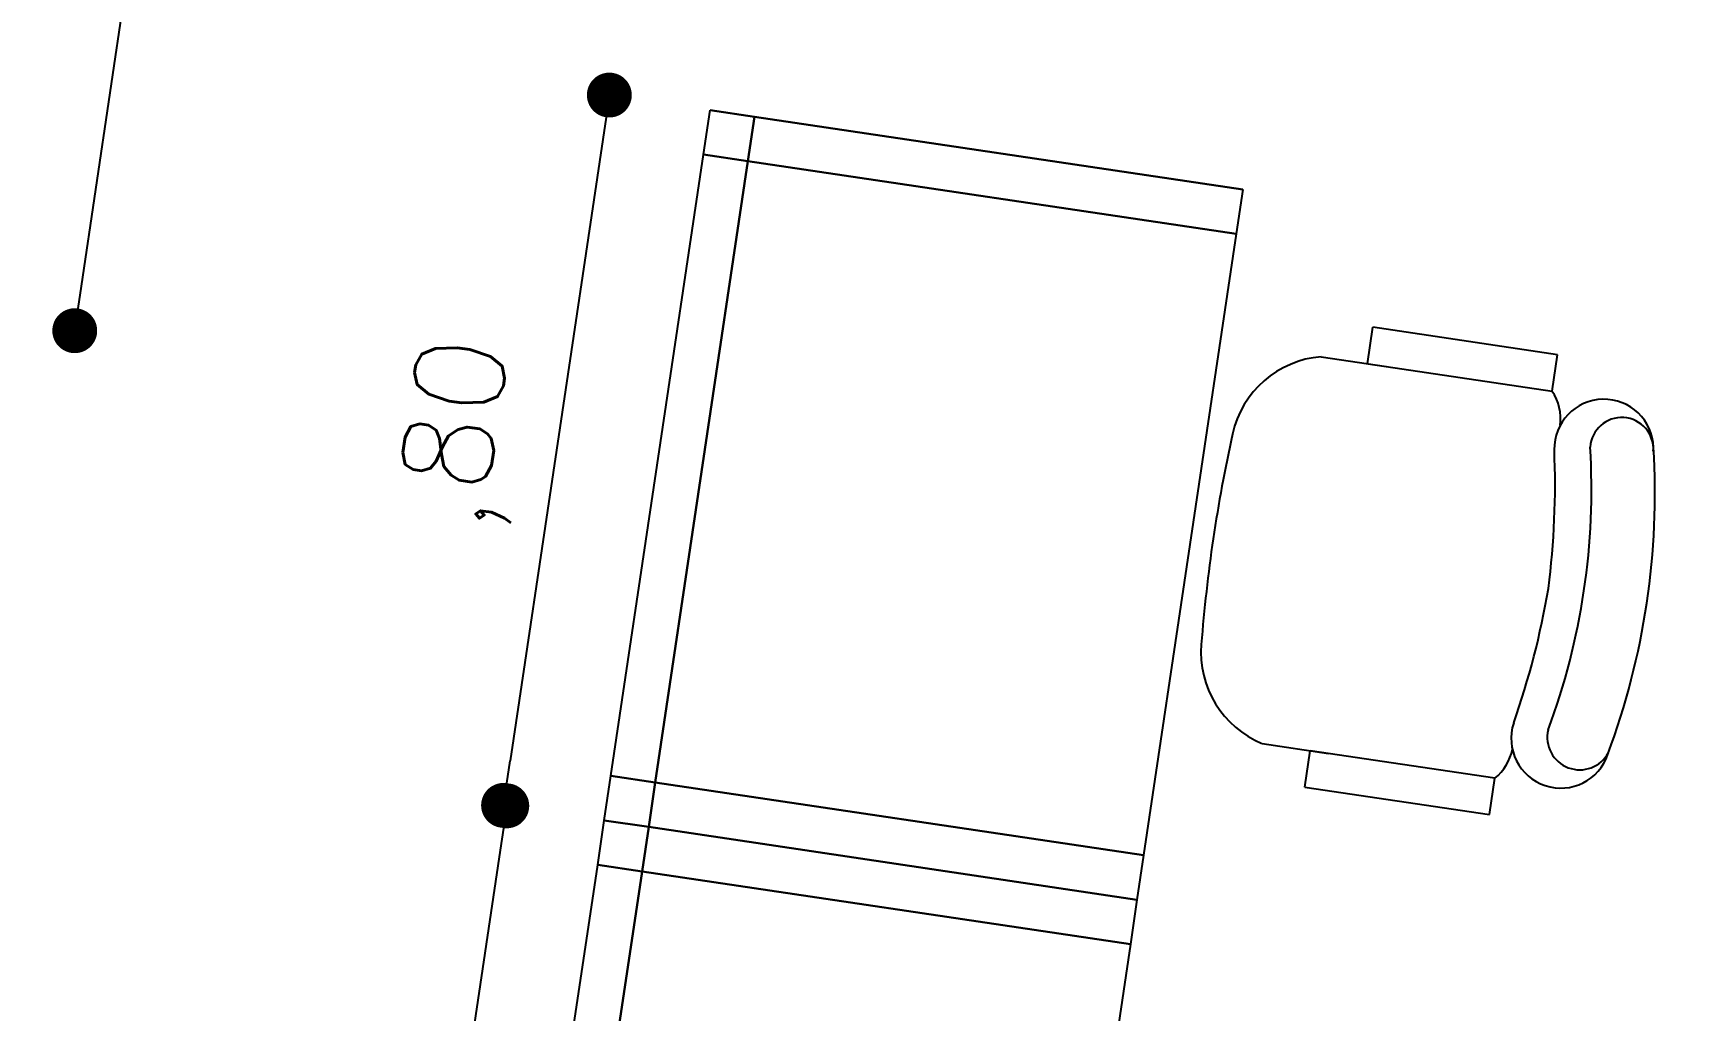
# Model space of a CAD drawing. Header units: millimetres. Extents: x 338 to 506, y 179 to 335.
# Drawn here: x 404.492 to 406.329, y 222.771 to 223.86 of the extents above; entities that cross this region are included whole.
import ezdxf

# ---------------------------------------------------------------- set-up
doc = ezdxf.new("R2010")
doc.units = ezdxf.units.MM
for name, color, linetype in [('MUROS', 32, 'Continuous'), ('PUPITRES', 8, 'Continuous'), ('REJAS', 151, 'Continuous')]:
    doc.layers.add(name, color=color, linetype=linetype)
doc.styles.add('NOTAS', font='simplex.shx')
doc.styles.get("Standard").update_dxf_attribs({"font": 'ARIALUNI.ttf'})
doc.dimstyles.new('ROMANS', dxfattribs={"dimtxt": 0.1, "dimasz": 0.05, "dimexe": 0.04, "dimexo": 0.5, "dimgap": 0.05, "dimtad": 1, "dimtih": 1, "dimtoh": 1, "dimdec": 4, "dimzin": 5, "dimdsep": 46, "dimtxsty": 'Standard', "dimsah": 1, "dimcen": 0.05, "dimse1": 1, "dimse2": 1, "dimclrd": 7, "dimclre": 7, "dimclrt": 7, "dimadec": 0, "dimazin": 0, "dimtfac": 1, "dimtdec": 4, "dimtix": 1, "dimtmove": 2, "dimatfit": 3, "dimfxl": 1, "dimtolj": 1, "dimarcsym": 0})

# ---------------------------------------------------------------- blocks, each defined once
blk = doc.blocks.new('_DOT')
at = {"color": 0, "linetype": 'ByBlock'}
blk.add_line((-0.5, 0), (-1, 0), dxfattribs=at)
at = {"color": 0, "linetype": 'ByBlock', "const_width": 0.5}
blk.add_lwpolyline([(-0.25, 0, 1), (0.25, 0, 1)], format="xyb", close=True, dxfattribs=at)
blk = doc.blocks.new('*U849')
at = {"layer": 'REJAS', "color": 7, "style": 'NOTAS'}
blk.add_text('1,00', height=0.1, dxfattribs=at).set_placement((2936.1459, 1972.5239))
blk = doc.blocks.new('*D848')
at = {"layer": 'DEFPOINTS', "color": 0, "transparency": 16777216}
for p in [(2935.7913, 1972.6725, -0.0017), (2936.7863, 1972.4549, -0.0015), (2936.7863, 1972.4549)]:
    blk.add_point(p, dxfattribs=at)
at = {"layer": 'REJAS', "color": 7, "transparency": 16777216}
blk.add_line((2935.8413, 1972.4549), (2936.7363, 1972.4549), dxfattribs=at)
at = {"transparency": 16777216}
blk.add_blockref('*U849', (0, 0), dxfattribs=at)
at = {"layer": 'REJAS', "color": 7, "transparency": 16777216, "xscale": 0.05, "yscale": 0.05, "zscale": 0.05, "rotation": 180}
blk.add_blockref('_DOT', (2935.7913, 1972.4549), dxfattribs=at)
at = {"layer": 'REJAS', "color": 7, "transparency": 16777216, "xscale": 0.05, "yscale": 0.05, "zscale": 0.05}
blk.add_blockref('_DOT', (2936.7863, 1972.4549), dxfattribs=at)
blk = doc.blocks.new('*U348')
at = {"color": 7, "style": 'NOTAS'}
blk.add_text(',80', height=0.1, dxfattribs=at).set_placement((6.1105, 7.0712))
blk = doc.blocks.new('*D161')
at = {"color": 7, "transparency": 16777216}
blk.add_line((6.5653, 7.0022), (5.8653, 7.0022), dxfattribs=at)
at = {"layer": 'DEFPOINTS', "color": 0, "transparency": 16777216}
for p in [(5.8153, 7.0022), (5.8153, 6.8887), (6.6153, 6.8887)]:
    blk.add_point(p, dxfattribs=at)
at = {"transparency": 16777216}
blk.add_blockref('*U348', (0, 0), dxfattribs=at)
at = {"color": 7, "transparency": 16777216, "xscale": 0.05, "yscale": 0.05, "zscale": 0.05, "rotation": 180}
blk.add_blockref('_DOT', (5.8153, 7.0022), dxfattribs=at)
at = {"color": 7, "transparency": 16777216, "xscale": 0.05, "yscale": 0.05, "zscale": 0.05}
blk.add_blockref('_DOT', (6.6153, 7.0022), dxfattribs=at)
blk = doc.blocks.new('*U349')
at = {"layer": 'MUROS', "color": 7, "style": 'NOTAS'}
blk.add_text(',80', height=0.1, dxfattribs=at).set_placement((5.3105, 7.0677))
blk = doc.blocks.new('*D162')
at = {"layer": 'DEFPOINTS', "color": 0, "transparency": 16777216}
for p in [(5.0153, 6.9986), (5.0153, 6.8887), (5.8153, 6.8887)]:
    blk.add_point(p, dxfattribs=at)
at = {"layer": 'MUROS', "color": 7, "transparency": 16777216}
blk.add_line((5.7653, 6.9986), (5.0653, 6.9986), dxfattribs=at)
at = {"transparency": 16777216}
blk.add_blockref('*U349', (0, 0), dxfattribs=at)
at = {"layer": 'MUROS', "color": 7, "transparency": 16777216, "xscale": 0.05, "yscale": 0.05, "zscale": 0.05, "rotation": 180}
blk.add_blockref('_DOT', (5.0153, 6.9986), dxfattribs=at)
at = {"layer": 'MUROS', "color": 7, "transparency": 16777216, "xscale": 0.05, "yscale": 0.05, "zscale": 0.05}
blk.add_blockref('_DOT', (5.8153, 6.9986), dxfattribs=at)
blk = doc.blocks.new('SILLA-AULA')
at = {"layer": 'PUPITRES'}
for p, q in [((-0.3089, 0.1635), (-0.3089, 0.0888)), ((0.1271, 0.1618), (0.1271, 0.0881)), ((-0.3498, 0.1091), (-0.3498, -0.0987)), ((-0.3498, 0.1091), (-0.3089, 0.1091)), ((-0.3089, -0.0987), (-0.3089, 0.1091)), ((0.1269, 0.1096), (0.168, 0.1096)), ((0.1271, 0.1088), (0.1271, -0.0982)), ((0.168, -0.0982), (0.168, 0.1096)), ((-0.3498, -0.0987), (-0.3089, -0.0987)), ((0.1271, -0.0982), (0.168, -0.0982))]:
    blk.add_line(p, q, dxfattribs=at)
for centre, radius, start, end in [((-0.2016, 0.1365), 0.1106, 94.0766, 165.8334), ((-0.0911, -1.4149), 1.6658, 85.9234, 94.0766), ((0.0195, 0.1365), 0.1106, 13.2566, 85.9234), ((-0.2542, -0.1649), 0.0553, 80.2478, 260.1012), ((-0.2715, -0.0584), 0.0549, 227.1618, 267.5717), ((0.072, -0.1649), 0.0553, 279.8988, 99.7522), ((0.0898, -0.0579), 0.0549, 270.7226, 312.8382), ((-0.0727, 0.7859), 0.9127, 259.1286, 268.8433), ((-0.1095, 0.7859), 0.9127, 271.1567, 280.8714), ((-0.2498, -0.1856), 0.0362, 85.0872, 250.3213), ((-0.0876, 0.6001), 0.7663, 258.0112, 281.9888), ((0.0746, -0.1846), 0.0352, 274.9128, 94.9128), ((-0.0911, 0.5988), 0.8362, 258.0899, 281.9101)]:
    blk.add_arc(centre, radius, start, end, dxfattribs=at)
blk = doc.blocks.new('*U154')
at = {"layer": 'PUPITRES'}
for p, q in [((5.06529, 6.88873), (5.76529, 6.88873)), ((5.76529, 6.88873), (5.76529, 6.83873)), ((5.76529, 6.83873), (5.76529, 6.88873)), ((5.76529, 6.88873), (5.81529, 6.88873)), ((5.81529, 6.83873), (5.81529, 6.88873)), ((5.81529, 6.88873), (5.86529, 6.88873)), ((5.81529, 6.83873), (5.81529, 6.88873)), ((5.81529, 6.83873), (5.81529, 6.88873)), ((5.81529, 6.88873), (5.81529, 6.83873)), ((5.86529, 6.88873), (5.86529, 6.83873)), ((5.86529, 6.83873), (5.86529, 6.88873)), ((5.86529, 6.88873), (6.56529, 6.88873)), ((6.56529, 6.88873), (6.56529, 6.83873)), ((6.56529, 6.83873), (6.56529, 6.88873)), ((6.56529, 6.88873), (6.61529, 6.88873)), ((6.61529, 6.83873), (6.61529, 6.88873)), ((6.61529, 6.83873), (6.61529, 6.88873)), ((6.61529, 6.88873), (6.61529, 6.83873)), ((5.76529, 6.83873), (5.06529, 6.83873)), ((5.06529, 6.83873), (5.76529, 6.83873)), ((5.76529, 6.28873), (5.76529, 6.83873)), ((5.76529, 6.83873), (5.81529, 6.83873)), ((5.81529, 6.83873), (5.76529, 6.83873)), ((5.76529, 6.83873), (5.76529, 6.28873)), ((5.81529, 6.28873), (5.81529, 6.83873)), ((5.81529, 6.83873), (5.86529, 6.83873)), ((5.86529, 6.83873), (5.81529, 6.83873)), ((5.81529, 6.28873), (5.81529, 6.83873)), ((5.81529, 6.28873), (5.81529, 6.83873)), ((5.81529, 6.83873), (5.81529, 6.28873)), ((5.86529, 6.83873), (5.86529, 6.28873)), ((6.56529, 6.83873), (5.86529, 6.83873)), ((5.86529, 6.28873), (5.86529, 6.83873)), ((5.86529, 6.83873), (6.56529, 6.83873)), ((6.56529, 6.28873), (6.56529, 6.83873)), ((6.56529, 6.83873), (6.61529, 6.83873)), ((6.61529, 6.83873), (6.56529, 6.83873)), ((6.56529, 6.83873), (6.56529, 6.28873)), ((6.61529, 6.28873), (6.61529, 6.83873)), ((6.61529, 6.28873), (6.61529, 6.83873)), ((6.61529, 6.83873), (6.61529, 6.28873)), ((5.76529, 6.28873), (5.06529, 6.28873)), ((5.81529, 6.28873), (5.76529, 6.28873)), ((5.86529, 6.28873), (5.81529, 6.28873)), ((6.56529, 6.28873), (5.86529, 6.28873)), ((6.61529, 6.28873), (6.56529, 6.28873))]:
    blk.add_line(p, q, dxfattribs=at)
at = {"layer": 'MUROS'}
blk.add_blockref('SILLA-AULA', (6.31668, 6.01306), dxfattribs=at)
dim = blk.add_linear_dim(base=(5.81529, 7.00215), p1=(6.61529, 6.88873), p2=(5.81529, 6.88873), dimstyle='ROMANS')
dim.commit()
dim.dimension.update_dxf_attribs({"geometry": '*D161', "text_midpoint": (6.21529, 7.11168)})
dim = blk.add_linear_dim(base=(5.01529, 6.99864), p1=(5.81529, 6.88873), p2=(5.01529, 6.88873), dimstyle='ROMANS', dxfattribs=at)
dim.commit()
dim.dimension.update_dxf_attribs({"geometry": '*D162', "text_midpoint": (5.41529, 7.10817)})
blk = doc.blocks.new('A$C7152A42C')
at = {"layer": 'MUROS'}
blk.add_blockref('*U154', (36.75745, 79.94772), dxfattribs=at)
at = {"layer": 'REJAS', "color": 30}
dim = blk.add_linear_dim(base=(44.0204, 87.50033), p1=(43.0254, 87.71795, -0.00167), p2=(44.0204, 87.50033, -0.00153), dimstyle='ROMANS', dxfattribs=at)
dim.commit()
dim.dimension.update_dxf_attribs({"geometry": '*D848', "text_midpoint": (43.5229, 87.60985), "insert": (-2892.7659, -1884.95455)})

msp = doc.modelspace()

# ---------------------------------------------------------------- block references
at = {"layer": 'MUROS', "color": 32, "rotation": 81.53046525965426}
msp.add_blockref('A$C7152A42C', (484.7482, 168.0844), dxfattribs=at)

doc.saveas('drawing.dxf')
